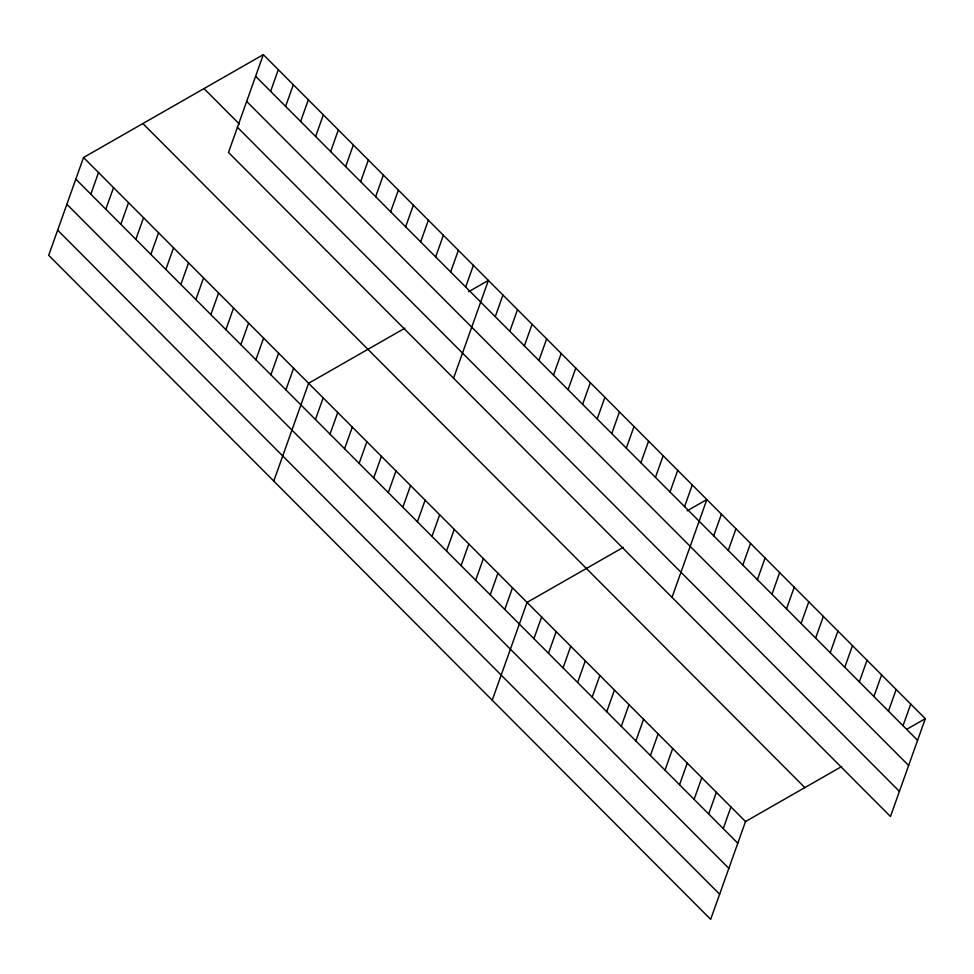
<?xml version="1.0" encoding="UTF-8"?>
<svg xmlns="http://www.w3.org/2000/svg" width="974" height="974" viewBox="0 0 974 974"><rect width="100%" height="100%" fill="white"/><g stroke="black" fill="none" stroke-linecap="round" stroke-linejoin="round"><path stroke-width="1.46" d="M263.321 54.641L228.488 152.455L890.467 816.504L925.3 718.69L263.321 54.641L83.533 157.496L48.7 255.31L710.679 919.359L745.512 821.545L841.779 766.477M90.825 194.191L98.532 172.544M105.837 209.252L113.544 187.592M120.837 224.3L128.544 202.653M135.836 239.348L143.555 217.701M150.848 254.409L158.555 232.749M165.848 269.457L173.555 247.81M180.86 284.505L188.566 262.858M195.859 299.554L203.566 277.907M270.614 91.337L278.32 69.69M210.871 314.614L218.578 292.967M285.613 106.385L293.332 84.738M225.871 329.662L233.577 308.015M300.625 121.446L308.332 99.786M240.87 344.711L248.589 323.064M315.625 136.494L323.331 114.847M255.882 359.771L263.589 338.112M330.636 151.542L338.343 129.895M270.882 374.82L278.601 353.172M345.636 166.591L353.343 144.943M285.893 389.868L293.6 368.221M360.648 181.651L368.355 160.004M273.779 481.083L308.6 383.269L404.867 328.201M375.647 196.699L383.354 175.052M315.454 419.526L323.173 397.879M390.647 211.748L398.366 190.1M330.028 434.136L337.734 412.489M405.659 226.808L413.366 205.149M344.589 448.746L352.296 427.099M420.658 241.856L428.365 220.209M359.15 463.356L366.857 441.709M435.67 256.905L443.377 235.258M373.712 477.966L381.418 456.319M450.67 271.965L458.377 250.306M388.273 492.576L395.992 470.929M465.682 287.013L473.388 265.366M402.846 507.186L410.553 485.539M453.555 378.229L488.388 280.415L468.616 291.725M417.408 521.796L425.114 500.149M495.242 316.672L502.949 295.025M431.969 536.406L439.676 514.759M509.804 331.282L517.523 309.635M446.53 551.016L454.237 529.369M524.377 345.892L532.084 324.245M461.092 565.626L468.811 543.979M538.939 360.502L546.645 338.855M475.665 580.236L483.372 558.589M553.5 375.112L561.207 353.465M490.226 594.846L497.933 573.187M568.061 389.722L575.768 368.075M504.788 609.456L512.494 587.797M582.622 404.332L590.341 382.685M492.223 700.221L527.056 602.407L623.323 547.339M597.196 418.942L604.903 397.282M533.91 638.664L541.617 617.017M611.757 433.552L619.464 411.892M548.472 653.274L556.191 631.627M626.319 448.162L634.025 426.502M563.045 667.884L570.752 646.237M640.88 462.76L648.587 441.112M577.606 682.494L585.313 660.847M655.441 477.37L663.16 455.722M592.168 697.104L599.874 675.457M670.015 491.98L677.721 470.332M606.729 711.714L614.436 690.067M684.576 506.59L692.283 484.942M621.29 726.324L629.009 704.677M672.011 597.366L706.844 499.552L687.072 510.863M635.864 740.934L643.571 719.287M713.699 535.81L721.405 514.162M650.425 755.544L658.132 733.897M728.26 550.42L735.979 528.772M664.986 770.154L672.693 748.507M742.833 565.03L750.54 543.382M679.548 784.764L687.254 763.117M757.395 579.64L765.101 557.992M694.109 799.374L701.828 777.727M771.956 594.25L779.663 572.602M708.682 813.984L716.389 792.337M786.517 608.86L794.224 587.212M723.244 828.594L730.95 806.935M801.078 623.47L808.785 601.822M815.64 638.08L823.359 616.432M830.213 652.69L837.92 631.03M844.775 667.3L852.481 645.64M859.336 681.91L867.043 660.25M873.897 696.507L881.604 674.86M888.458 711.117L896.177 689.47M903.032 725.727L910.739 704.08M906.757 729.295L925.3 718.69M255.602 76.289L917.593 740.337M246.653 101.418L908.645 765.479M203.992 88.573L239.361 124.063M237.437 127.314L899.416 791.375M142.861 123.552L804.841 787.601M83.533 157.496L745.512 821.545M75.826 179.143L737.805 843.204M66.877 204.272L728.856 868.333M57.649 230.168L719.628 894.229"/></g></svg>
